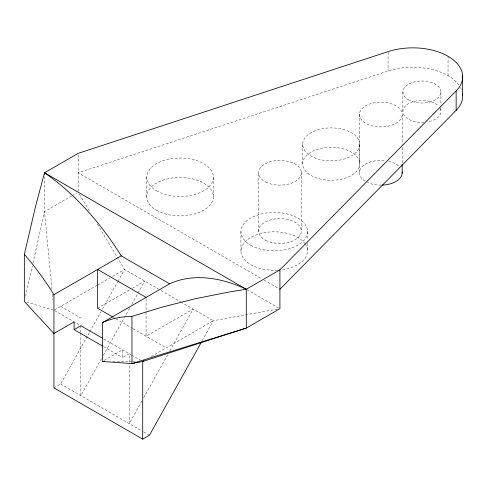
<?xml version="1.0" encoding="UTF-8"?>
<svg xmlns="http://www.w3.org/2000/svg" width="487" height="487" viewBox="0 0 487 487"><rect width="100%" height="100%" fill="white"/><g stroke="black" fill="none" stroke-linecap="round" stroke-linejoin="round"><path stroke-width="0.37" stroke-dasharray="2.44 1.83" d="M25.507 296.303L32.288 266.103M32.952 263.157L44.524 211.608L44.524 175.016M53.941 387.889L60.668 384.006L89.474 332.359M89.839 331.696L100.919 311.832M102.398 309.184L117.537 282.04M117.909 281.376L124.556 269.457L96.481 222.711M101.521 358.572L80.842 395.651L80.842 333.358M103.372 355.267L129.591 308.253M131.807 304.284L137.718 293.685M138.083 293.028L144.73 281.109L131.003 289.035M141.82 401.099L129.268 423.611L129.268 362.833M143.671 397.788L167.674 354.749M169.89 350.78L193.156 309.062L146.076 336.243L146.076 313.098M202.251 340.577L213.33 320.714L277.669 309.081M71.686 195.926L44.524 211.608L51.999 289.905M72.332 195.549L76.861 192.937M54.55 309.878L96.895 285.431M97.552 285.053L110.068 277.827M112.704 276.306L124.556 269.457L158.476 289.041M97.656 308.289L130.352 289.412M104.315 360.356L122.541 349.836L122.541 357.598L129.268 353.72L129.268 362.072M151.214 356.575L213.33 320.714L182.035 302.64M458.827 85.006A49.918 28.818 0 0 0 388.072 71.029L78.151 172.775L261.513 278.637M112.826 361.482L132.257 361.482M133 361.482L135.989 361.482M26.517 302.098L53.217 310.018M264.137 280.153L279.915 289.26M247.055 289.704L278.601 307.918M161.094 290.55L181.377 302.263M113.361 317.354L115.322 318.486M115.979 318.863L132.336 328.311M132.994 328.688L166.256 347.895M60.668 306.347L80.842 317.993M54.593 310.603L79.539 325.012M103.743 338.982L131.003 354.719M131.654 355.096L140.11 359.978M103.561 346.647L122.541 357.598M60.668 384.006L142.935 431.5M143.586 431.878L149.442 435.256M79.32 194.136L89.852 211.668M52.432 294.422L52.937 299.688M448.046 56.291L448.046 75.704M440.918 92.013L440.918 104.705M440.918 107.688L440.918 111.426M402.871 92.013L402.871 111.426M402.177 115.005A21.398 12.358 0 0 1 369.389 124.989A21.398 12.358 0 0 1 370.808 103.603A21.398 12.358 0 0 1 402.177 115.005L402.177 144.505M402.177 147.531L402.177 163.419M388.072 52.365L388.072 71.029M359.723 144.377A28.532 16.473 0 0 1 316.921 158.64A28.532 16.473 0 0 1 316.921 130.108A28.532 16.473 0 0 1 359.723 144.377L359.723 163.79A28.532 16.473 0 0 1 316.921 178.059A28.532 16.473 0 0 1 316.921 149.527A28.532 16.473 0 0 1 359.723 163.79M359.406 114.061L359.406 172.307M307.522 231.623L307.522 239.835M307.522 242.824L307.522 251.036M302.658 144.377L302.658 163.79M301.264 171.923L301.264 230.168M258.567 173.628L258.567 231.873M240.943 231.623L240.943 251.036M213.367 177.262L213.367 196.675M146.788 177.262L146.788 196.675M146.076 298.908L146.076 312.35M80.842 325.76L80.842 332.597M78.151 154.854L78.151 191.446M460.318 87.35A49.918 28.818 0 0 1 462.06 91.611M305.386 244.267A33.286 19.218 0 0 1 281.443 269.798M277.852 270.139A33.286 19.218 0 0 1 241.631 254.92A33.286 19.218 0 0 1 264.453 232.664A33.286 19.218 0 0 1 304.984 243.683M440.266 108.583A19.023 10.982 0 0 1 426.819 122.03M424.019 122.34A19.023 10.982 0 0 1 403.461 114.135A19.023 10.982 0 0 1 414.723 101.253A19.023 10.982 0 0 1 438.367 105.935M381.37 185.127A21.398 12.358 0 0 1 367.435 182.43M365.092 181.17A21.398 12.358 0 0 1 362.322 166.536A21.398 12.358 0 0 1 385.777 160.759M388.626 161.276A21.398 12.358 0 0 1 399.724 167.017M156.54 210.268A33.286 19.218 0 0 0 212.229 201.648A33.286 19.218 0 0 0 171.461 178.114A33.286 19.218 0 0 0 156.54 210.268M265.859 182.095A21.398 12.358 0 0 0 300.917 175.143A21.398 12.358 0 0 0 272.964 161.094A21.398 12.358 0 0 0 265.859 182.095M156.54 190.849A33.286 19.218 0 0 0 212.229 182.235A33.286 19.218 0 0 0 171.461 158.695A33.286 19.218 0 0 0 156.54 190.849M250.695 245.211A33.286 19.218 0 0 0 306.384 236.597A33.286 19.218 0 0 0 265.616 213.056A33.286 19.218 0 0 0 250.695 245.211M408.441 99.774A19.023 10.982 0 0 0 440.266 94.849A19.023 10.982 0 0 0 416.969 81.402A19.023 10.982 0 0 0 408.441 99.774M265.859 240.341A21.398 12.358 0 0 0 300.917 233.389A21.398 12.358 0 0 0 272.964 219.333A21.398 12.358 0 0 0 265.859 240.341"/><path stroke-width="0.73" d="M102.252 345.886L74.115 329.644L74.115 321.877L53.941 333.528L24.35 301.453L24.35 254.372L35.551 206.403L44.524 172.775L78.151 153.362L388.072 51.616A49.918 28.818 0 0 1 448.046 56.291A49.918 28.818 0 0 1 456.142 90.917L456.142 110.33L279.915 289.26M201.515 341.898L149.442 435.256L142.715 439.14L53.941 387.889L53.941 294.696A188.986 109.112 60 0 0 24.727 254.792L24.35 254.372M279.915 269.847L279.915 308.673L246.288 328.092L142.715 361.482L131.953 363.582L102.361 361.482L102.361 322.656A188.986 109.112 60 0 1 131.575 316.483L162.585 306.999L195.427 298.701L229.182 291.993L246.288 289.26L279.915 269.847L456.142 90.917M53.941 294.696L121.196 255.87L169.616 283.824A188.986 109.112 60 0 1 246.288 289.26L246.288 328.092L131.953 363.582L131.953 316.495M74.115 329.644L80.842 325.76L102.434 338.228M102.361 322.656L169.616 283.824M144.024 360.727L142.715 361.482L142.715 439.14M102.361 361.482L104.608 361.482M44.524 174.267L44.524 172.775L246.288 289.26M146.076 297.417L97.656 269.457L97.656 308.289L112.704 316.976M462.65 75.929L462.65 95.349M402.177 164.174L402.177 173.25M44.524 172.775A188.986 109.112 60 0 1 121.196 255.87M462.461 93.474A49.918 28.818 0 0 1 456.142 110.33M402.146 171.96A21.398 12.358 0 0 1 382.07 185.109"/></g></svg>
